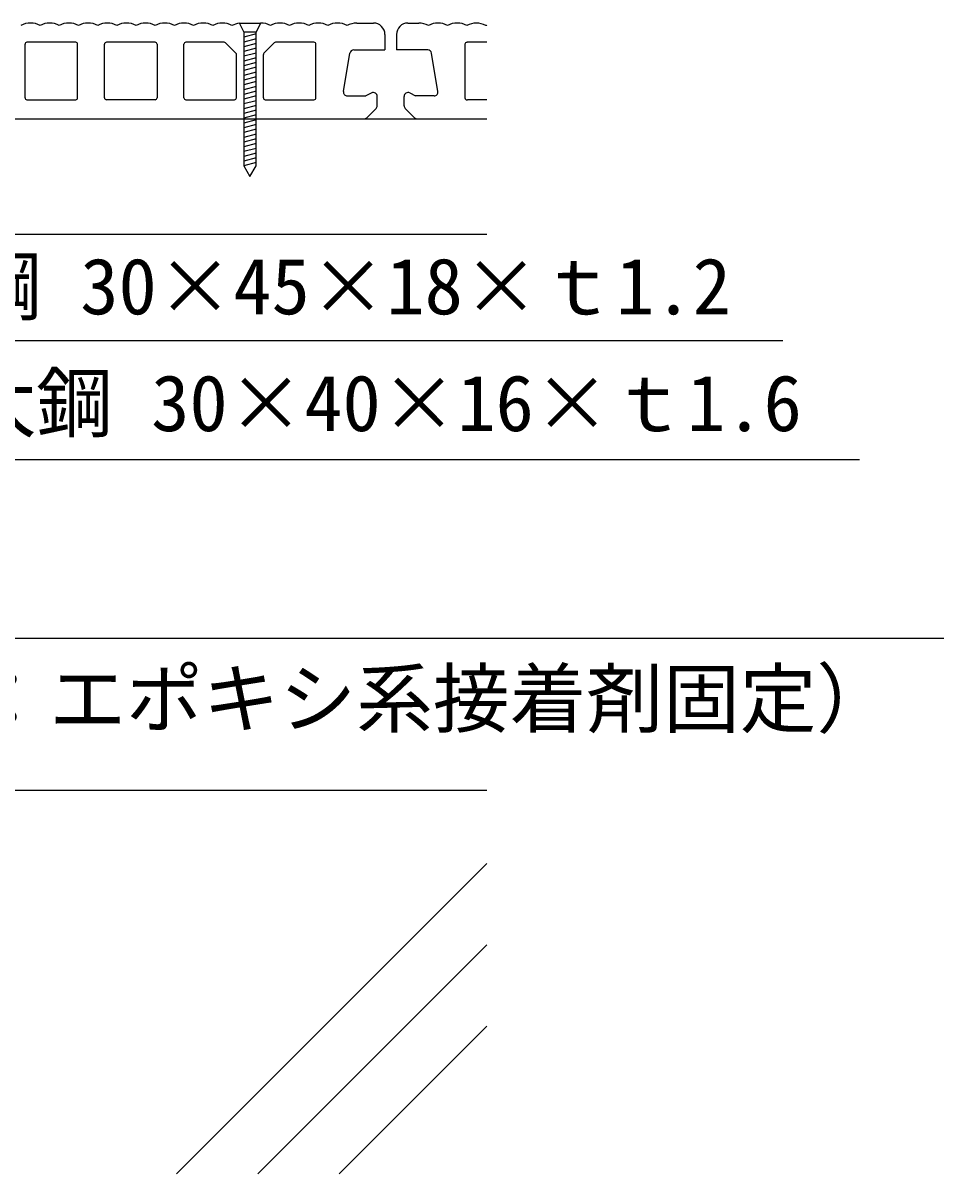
# Model space of a CAD drawing. Units: millimetres, scale not verified. Extents: x -1033 to 1029, y -737 to 700.
# Drawn here: x -200.9 to 39.1, y -420.8 to -120.8 of the extents above; entities that cross this region are included whole.
import ezdxf
from ezdxf.enums import TextEntityAlignment as Align

# ---------------------------------------------------------------- set-up
doc = ezdxf.new("R2010")
doc.units = ezdxf.units.MM
doc.header["$LTSCALE"] = 5
for name, color, linetype in [('0-1_中線', 7, 'Continuous'), ('0-3_太線２', 2, 'Continuous'), ('0-6_文字', 7, 'Continuous')]:
    doc.layers.add(name, color=color, linetype=linetype)
doc.styles.add('ＭＳ ゴシック', font='')
doc.styles.get('ＭＳ ゴシック').set_extended_font_data('MS Gothic')

msp = doc.modelspace()

# ---------------------------------------------------------------- linework, layer by layer
at = {"layer": '0-1_中線'}
for p, q in [((-144.568, -120.782), (-138.968, -120.782)), ((-140.168, -123.635), (-143.368, -124.492)), ((-140.168, -124.877), (-143.368, -125.735)), ((-140.168, -126.12), (-143.368, -126.977)), ((-140.168, -127.362), (-143.368, -128.219)), ((-140.168, -128.604), (-143.368, -129.462)), ((-140.168, -129.847), (-143.368, -130.704)), ((-140.168, -131.089), (-143.368, -131.946)), ((-140.168, -132.331), (-143.368, -133.189)), ((-140.168, -133.574), (-143.368, -134.431)), ((-140.168, -134.816), (-143.368, -135.673)), ((-140.168, -136.058), (-143.368, -136.916)), ((-140.168, -137.301), (-143.368, -138.158)), ((-140.168, -138.543), (-143.368, -139.4)), ((-140.168, -139.785), (-143.368, -140.643)), ((-140.168, -141.028), (-143.368, -141.885)), ((-140.168, -142.27), (-143.368, -143.127)), ((-140.168, -143.512), (-143.368, -144.37)), ((-680.012, -145.773), (-80.012, -145.773)), ((-140.168, -144.755), (-143.368, -145.612)), ((-140.168, -145.997), (-143.368, -146.854)), ((-140.168, -147.239), (-143.368, -148.097)), ((-140.168, -148.482), (-143.368, -149.339)), ((-140.168, -149.724), (-143.368, -150.581)), ((-140.168, -150.966), (-143.368, -151.824)), ((-140.168, -152.209), (-143.368, -153.066)), ((-140.168, -153.451), (-143.368, -154.308)), ((-140.168, -154.693), (-143.368, -155.551)), ((-140.168, -155.936), (-143.368, -156.793)), ((-140.168, -157.178), (-143.368, -158.035)), ((-352.512, -175.773), (-80.012, -175.773)), ((-680.012, -320.773), (-80.012, -320.773)), ((-80.012, -339.861), (-160.925, -420.773)), ((-80.012, -361.074), (-139.712, -420.773)), ((-80.012, -382.287), (-118.498, -420.773))]:
    msp.add_line(p, q, dxfattribs=at)
for points in [[(-144.568, -120.782), (-144.509, -120.899), (-143.368, -123.182)], [(-138.968, -120.782), (-140.168, -123.182), (-143.368, -123.182)], [(-143.368, -123.182), (-143.368, -158.011), (-141.768, -160.782), (-140.168, -158.011), (-140.168, -123.182)]]:
    msp.add_lwpolyline(points, dxfattribs=at)
at = {"layer": '0-3_太線２'}
for p, q in [((-113.942, -120.782), (-109.568, -120.782)), ((-100.568, -120.782), (-97.742, -120.782)), ((-187.168, -125.782), (-199.868, -125.782)), ((-166.468, -125.782), (-179.168, -125.782)), ((-148.475, -125.782), (-158.468, -125.782)), ((-145.415, -128.635), (-148.122, -125.928)), ((-135.415, -125.928), (-138.122, -128.635)), ((-125.068, -125.782), (-135.061, -125.782)), ((-106.568, -123.782), (-106.568, -127.782)), ((-103.568, -123.782), (-103.568, -127.782)), ((-80.012, -125.791), (-85.083, -125.791)), ((-200.368, -140.282), (-200.368, -126.282)), ((-186.668, -140.282), (-186.668, -126.282)), ((-179.668, -140.282), (-179.668, -126.282)), ((-165.968, -126.282), (-165.968, -140.282)), ((-158.968, -140.282), (-158.968, -126.282)), ((-145.268, -140.282), (-145.268, -128.989)), ((-138.268, -140.282), (-138.268, -128.989)), ((-124.568, -140.282), (-124.568, -126.282)), ((-117.374, -138.618), (-115.707, -128.618)), ((-114.721, -127.782), (-106.568, -127.782)), ((-95.415, -127.782), (-103.568, -127.782)), ((-92.762, -138.618), (-94.429, -128.618)), ((-85.742, -126.317), (-85.742, -140.317)), ((-199.868, -140.782), (-187.168, -140.782)), ((-166.468, -140.782), (-179.168, -140.782)), ((-158.468, -140.782), (-145.768, -140.782)), ((-137.768, -140.782), (-125.068, -140.782)), ((-116.388, -139.782), (-111.568, -139.782)), ((-110.015, -139.006), (-111.568, -139.782)), ((-108.568, -142.368), (-108.568, -139.9)), ((-101.568, -142.368), (-101.568, -139.9)), ((-100.121, -139.006), (-98.568, -139.782)), ((-93.749, -139.782), (-98.568, -139.782)), ((-80.012, -140.791), (-85.083, -140.791)), ((-108.861, -143.075), (-111.275, -145.489)), ((-101.275, -143.075), (-98.861, -145.489)), ((-458.027, -145.782), (-111.982, -145.782)), ((-98.154, -145.782), (-82.227, -145.782))]:
    msp.add_line(p, q, dxfattribs=at)
for centre, radius, start, end in [((-198.942, -125.782), 5, 60, 120), ((-193.942, -125.782), 5, 60, 120), ((-188.942, -125.782), 5, 60, 120), ((-183.942, -125.782), 5, 60, 120), ((-178.942, -125.782), 5, 60, 120), ((-173.942, -125.782), 5, 60, 120), ((-168.942, -125.782), 5, 60, 120), ((-163.942, -125.782), 5, 60, 120), ((-158.942, -125.782), 5, 60, 120), ((-153.942, -125.782), 5, 60, 120), ((-148.942, -125.782), 5, 60, 120), ((-143.942, -125.782), 5, 96.97525, 120), ((-138.942, -125.782), 5, 60, 90.29496), ((-133.942, -125.782), 5, 60, 120), ((-128.942, -125.782), 5, 60, 120), ((-123.942, -125.782), 5, 60, 120), ((-118.942, -125.782), 5, 60, 120), ((-113.942, -125.782), 5, 90, 120), ((-109.568, -123.782), 3, 0, 90), ((-100.568, -123.782), 3, 90, 180), ((-97.742, -125.782), 5, 60, 90), ((-92.742, -125.782), 5, 60, 120), ((-87.742, -125.782), 5, 60, 120), ((-82.758, -125.791), 5, 60, 119.80017), ((-77.758, -125.791), 5, 116.80335, 120), ((-199.868, -126.282), 0.5, 90, 180), ((-187.168, -126.282), 0.5, 0, 90), ((-179.168, -126.282), 0.5, 90, 180), ((-166.468, -126.282), 0.5, 0, 90), ((-158.468, -126.282), 0.5, 90, 180), ((-148.475, -126.282), 0.5, 45, 90), ((-135.061, -126.282), 0.5, 90, 135), ((-125.068, -126.282), 0.5, 0, 90), ((-85.242, -126.317), 0.5, 90, 180), ((-85.083, -126.291), 0.5, 90, 108.56334), ((-145.768, -128.989), 0.5, 0, 45), ((-137.768, -128.989), 0.5, 135, 180), ((-114.721, -128.782), 1, 90, 170.53768), ((-95.415, -128.782), 1, 9.46232, 90), ((-199.868, -140.282), 0.5, 180, 270), ((-187.168, -140.282), 0.5, 270, 0), ((-179.168, -140.282), 0.5, 180, 270), ((-166.468, -140.282), 0.5, 270, 0), ((-158.468, -140.282), 0.5, 180, 270), ((-145.768, -140.282), 0.5, 270, 0), ((-137.768, -140.282), 0.5, 180, 270), ((-125.068, -140.282), 0.5, 270, 0), ((-116.388, -138.782), 1, 170.53768, 270), ((-109.568, -139.9), 1, 0, 116.56505), ((-100.568, -139.9), 1, 63.43495, 180), ((-93.749, -138.782), 1, 270, 9.46232), ((-85.242, -140.317), 0.5, 180, 270), ((-85.083, -140.291), 0.5, 251.43666, 270), ((-109.568, -142.368), 1, 315, 0), ((-100.568, -142.368), 1, 180, 225), ((-111.982, -144.782), 1, 270, 315), ((-98.154, -144.782), 1, 225, 270)]:
    msp.add_arc(centre, radius, start, end, dxfattribs=at)
at = {"layer": '0-6_文字'}
for p, q in [((-259.409, -203.524), (-2.888, -203.524)), ((-342.171, -281.14), (39.137, -281.14))]:
    msp.add_line(p, q, dxfattribs=at)
msp.add_lwpolyline([(-362.056, -195.376), (-322.868, -234.564), (17.122, -234.564)], dxfattribs=at)

# ---------------------------------------------------------------- texts
at = {"layer": '0-6_文字', "style": 'ＭＳ ゴシック'}
for s, p in [('根太鋼 30×45×18×ｔ1.2', (-255.951, -201.108)), ('キング用根太鋼 30×40×16×ｔ1.6', (-317.451, -231.554)), ('（接着剤固定：エポキシ系接着剤固定）', (-334.024, -308.584))]:
    msp.add_text(s, height=14.66, dxfattribs=at).set_placement(p, align=Align.BOTTOM_LEFT)

doc.saveas('drawing.dxf')
